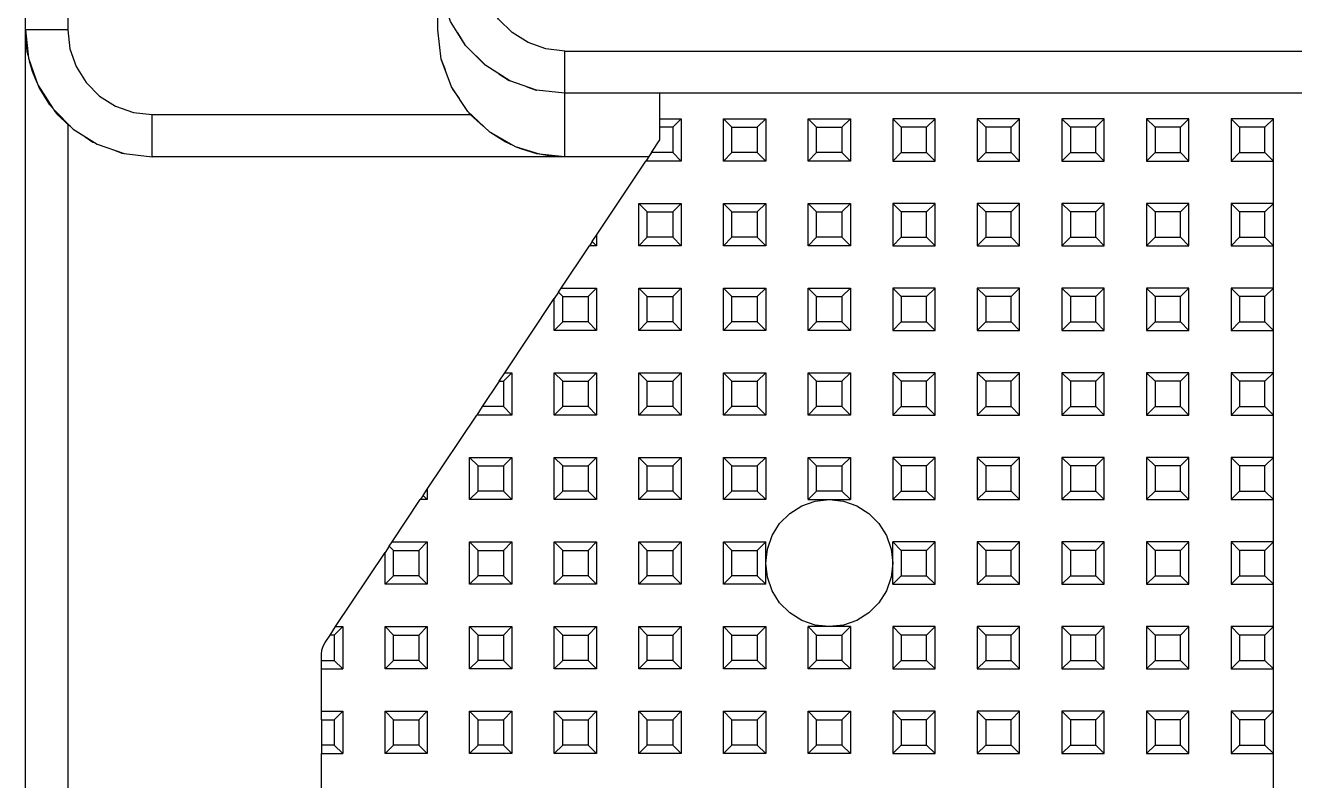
# Model space of a CAD drawing. Header units: millimetres. Extents: x 0 to 125, y 0 to 180.
# Drawn here: x 2.65 to 32.65, y 20.56 to 38.4 of the extents above; entities that cross this region are included whole.
import ezdxf

# ---------------------------------------------------------------- set-up
doc = ezdxf.new("R2010")
doc.units = ezdxf.units.MM

# ---------------------------------------------------------------- blocks, each defined once
blk = doc.blocks.new('CHINT_7200accf6e0c55f6a13e2ec68f27ea84_FACE_0')
at = {"color": 141, "linetype": 'Continuous', "true_color": 0x40d9ff}
for p, q in [((17.65, 36.2), (17.65, 36.8)), ((13.164, 36.3), (13.138, 36.337)), ((13.164, 36.3), (13.482, 36.014)), ((13.178, 36.3), (13.164, 36.3)), ((17.65, 36.2), (18.15, 36.2)), ((17.95, 36), (18.15, 36.2)), ((17.95, 36), (17.95, 35.4)), ((18.15, 36.2), (18.15, 35.2)), ((19.35, 36), (19.15, 36.2)), ((19.15, 36.2), (20.15, 36.2)), ((19.15, 35.2), (19.15, 36.2)), ((19.35, 36), (19.95, 36)), ((19.35, 35.4), (19.35, 36)), ((19.95, 36), (20.15, 36.2)), ((19.95, 36), (19.95, 35.4)), ((20.15, 36.2), (20.15, 35.2)), ((21.35, 36), (21.15, 36.2)), ((21.15, 36.2), (22.15, 36.2)), ((21.15, 35.2), (21.15, 36.2)), ((21.35, 36), (21.95, 36)), ((21.35, 35.4), (21.35, 36)), ((21.95, 36), (22.15, 36.2)), ((21.95, 36), (21.95, 35.4)), ((22.15, 36.2), (22.15, 35.2)), ((23.35, 36), (23.15, 36.2)), ((23.15, 36.2), (23.15, 35.2)), ((24.15, 36.2), (23.15, 36.2)), ((23.95, 36), (23.35, 36)), ((23.35, 36), (23.35, 35.4)), ((23.95, 36), (24.15, 36.2)), ((23.95, 35.4), (23.95, 36)), ((24.15, 35.2), (24.15, 36.2)), ((25.35, 36), (25.15, 36.2)), ((25.15, 36.2), (25.15, 35.2)), ((26.15, 36.2), (25.15, 36.2)), ((25.95, 36), (25.35, 36)), ((25.35, 36), (25.35, 35.4)), ((25.95, 36), (26.15, 36.2)), ((25.95, 35.4), (25.95, 36)), ((26.15, 35.2), (26.15, 36.2)), ((27.35, 36), (27.15, 36.2)), ((27.15, 36.2), (27.15, 35.2)), ((28.15, 36.2), (27.15, 36.2)), ((27.95, 36), (27.35, 36)), ((27.35, 36), (27.35, 35.4)), ((27.95, 36), (28.15, 36.2)), ((27.95, 35.4), (27.95, 36)), ((28.15, 35.2), (28.15, 36.2)), ((29.35, 36), (29.15, 36.2)), ((29.15, 36.2), (29.15, 35.2)), ((30.15, 36.2), (29.15, 36.2)), ((29.95, 36), (29.35, 36)), ((29.35, 36), (29.35, 35.4)), ((29.95, 36), (30.15, 36.2)), ((29.95, 35.4), (29.95, 36)), ((30.15, 35.2), (30.15, 36.2)), ((31.35, 36), (31.15, 36.2)), ((31.15, 36.2), (31.15, 35.2)), ((32.15, 36.2), (31.15, 36.2)), ((31.95, 36), (31.35, 36)), ((31.35, 36), (31.35, 35.4)), ((31.95, 36), (32.15, 36.2)), ((31.95, 35.4), (31.95, 36)), ((32.15, 35.2), (32.15, 36.2)), ((14.106, 35.6), (14.121, 35.6)), ((17.95, 35.4), (18.15, 35.2)), ((19.35, 35.4), (19.15, 35.2)), ((19.95, 35.4), (19.35, 35.4)), ((19.95, 35.4), (20.15, 35.2)), ((21.35, 35.4), (21.15, 35.2)), ((21.95, 35.4), (21.35, 35.4)), ((21.95, 35.4), (22.15, 35.2)), ((23.35, 35.4), (23.15, 35.2)), ((23.35, 35.4), (23.95, 35.4)), ((23.95, 35.4), (24.15, 35.2)), ((25.35, 35.4), (25.15, 35.2)), ((25.35, 35.4), (25.95, 35.4)), ((25.95, 35.4), (26.15, 35.2)), ((27.35, 35.4), (27.15, 35.2)), ((27.35, 35.4), (27.95, 35.4)), ((27.95, 35.4), (28.15, 35.2)), ((29.35, 35.4), (29.15, 35.2)), ((29.35, 35.4), (29.95, 35.4)), ((29.95, 35.4), (30.15, 35.2)), ((31.35, 35.4), (31.15, 35.2)), ((31.35, 35.4), (31.95, 35.4)), ((31.95, 35.4), (32.15, 35.2)), ((16.15, 33.45), (17.317, 35.2)), ((18.15, 35.2), (17.317, 35.2)), ((20.15, 35.2), (19.15, 35.2)), ((22.15, 35.2), (21.15, 35.2)), ((23.15, 35.2), (24.15, 35.2)), ((25.15, 35.2), (26.15, 35.2)), ((27.15, 35.2), (28.15, 35.2)), ((29.15, 35.2), (30.15, 35.2)), ((31.15, 35.2), (32.15, 35.2)), ((32.15, 18.2), (32.15, 35.2)), ((17.35, 34), (17.15, 34.2)), ((17.15, 34.2), (18.15, 34.2)), ((17.15, 33.2), (17.15, 34.2)), ((17.95, 34), (18.15, 34.2)), ((18.15, 34.2), (18.15, 33.2)), ((19.35, 34), (19.15, 34.2)), ((19.15, 34.2), (20.15, 34.2)), ((19.15, 33.2), (19.15, 34.2)), ((19.95, 34), (20.15, 34.2)), ((20.15, 34.2), (20.15, 33.2)), ((21.35, 34), (21.15, 34.2)), ((21.15, 33.2), (21.15, 34.2)), ((21.15, 34.2), (22.15, 34.2)), ((21.95, 34), (22.15, 34.2)), ((22.15, 34.2), (22.15, 33.2)), ((23.35, 34), (23.15, 34.2)), ((23.15, 34.2), (23.15, 33.2)), ((24.15, 34.2), (23.15, 34.2)), ((23.95, 34), (24.15, 34.2)), ((24.15, 33.2), (24.15, 34.2)), ((25.35, 34), (25.15, 34.2)), ((25.15, 34.2), (25.15, 33.2)), ((26.15, 34.2), (25.15, 34.2)), ((25.95, 34), (26.15, 34.2)), ((26.15, 33.2), (26.15, 34.2)), ((27.35, 34), (27.15, 34.2)), ((27.15, 34.2), (27.15, 33.2)), ((28.15, 34.2), (27.15, 34.2)), ((27.95, 34), (28.15, 34.2)), ((28.15, 33.2), (28.15, 34.2)), ((29.35, 34), (29.15, 34.2)), ((29.15, 34.2), (29.15, 33.2)), ((30.15, 34.2), (29.15, 34.2)), ((29.95, 34), (30.15, 34.2)), ((30.15, 33.2), (30.15, 34.2)), ((31.35, 34), (31.15, 34.2)), ((31.15, 34.2), (31.15, 33.2)), ((32.15, 34.2), (31.15, 34.2)), ((31.95, 34), (32.15, 34.2)), ((32.15, 33.2), (32.15, 34.2)), ((17.35, 34), (17.95, 34)), ((17.35, 33.4), (17.35, 34)), ((17.95, 34), (17.95, 33.4)), ((19.35, 34), (19.95, 34)), ((19.35, 33.4), (19.35, 34)), ((19.95, 34), (19.95, 33.4)), ((21.35, 34), (21.95, 34)), ((21.35, 33.4), (21.35, 34)), ((21.95, 34), (21.95, 33.4)), ((23.95, 34), (23.35, 34)), ((23.35, 34), (23.35, 33.4)), ((23.95, 33.4), (23.95, 34)), ((25.95, 34), (25.35, 34)), ((25.35, 34), (25.35, 33.4)), ((25.95, 33.4), (25.95, 34)), ((27.95, 34), (27.35, 34)), ((27.35, 34), (27.35, 33.4)), ((27.95, 33.4), (27.95, 34)), ((29.95, 34), (29.35, 34)), ((29.35, 34), (29.35, 33.4)), ((29.95, 33.4), (29.95, 34)), ((31.95, 34), (31.35, 34)), ((31.35, 34), (31.35, 33.4)), ((31.95, 33.4), (31.95, 34)), ((16.05, 33.3), (15.983, 33.2)), ((16.05, 33.3), (16.15, 33.45)), ((16.05, 33.3), (16.15, 33.2)), ((16.15, 33.45), (16.15, 33.2)), ((17.35, 33.4), (17.15, 33.2)), ((17.95, 33.4), (17.35, 33.4)), ((17.95, 33.4), (18.15, 33.2)), ((19.35, 33.4), (19.15, 33.2)), ((19.95, 33.4), (19.35, 33.4)), ((19.95, 33.4), (20.15, 33.2)), ((21.35, 33.4), (21.15, 33.2)), ((21.95, 33.4), (21.35, 33.4)), ((21.95, 33.4), (22.15, 33.2)), ((23.35, 33.4), (23.15, 33.2)), ((23.35, 33.4), (23.95, 33.4)), ((23.95, 33.4), (24.15, 33.2)), ((25.35, 33.4), (25.15, 33.2)), ((25.35, 33.4), (25.95, 33.4)), ((25.95, 33.4), (26.15, 33.2)), ((27.35, 33.4), (27.15, 33.2)), ((27.35, 33.4), (27.95, 33.4)), ((27.95, 33.4), (28.15, 33.2)), ((29.35, 33.4), (29.15, 33.2)), ((29.35, 33.4), (29.95, 33.4)), ((29.95, 33.4), (30.15, 33.2)), ((31.35, 33.4), (31.15, 33.2)), ((31.35, 33.4), (31.95, 33.4)), ((31.95, 33.4), (32.15, 33.2)), ((15.317, 32.2), (15.983, 33.2)), ((16.15, 33.2), (15.983, 33.2)), ((18.15, 33.2), (17.15, 33.2)), ((20.15, 33.2), (19.15, 33.2)), ((22.15, 33.2), (21.15, 33.2)), ((23.15, 33.2), (24.15, 33.2)), ((25.15, 33.2), (26.15, 33.2)), ((27.15, 33.2), (28.15, 33.2)), ((29.15, 33.2), (30.15, 33.2)), ((31.15, 33.2), (32.15, 33.2)), ((15.25, 32.1), (15.15, 31.95)), ((15.25, 32.1), (15.317, 32.2)), ((15.35, 32), (15.25, 32.1)), ((15.317, 32.2), (16.15, 32.2)), ((15.95, 32), (16.15, 32.2)), ((16.15, 32.2), (16.15, 31.2)), ((17.35, 32), (17.15, 32.2)), ((17.15, 32.2), (18.15, 32.2)), ((17.15, 31.2), (17.15, 32.2)), ((17.95, 32), (18.15, 32.2)), ((18.15, 32.2), (18.15, 31.2)), ((19.35, 32), (19.15, 32.2)), ((19.15, 32.2), (20.15, 32.2)), ((19.15, 31.2), (19.15, 32.2)), ((19.95, 32), (20.15, 32.2)), ((20.15, 32.2), (20.15, 31.2)), ((21.35, 32), (21.15, 32.2)), ((21.15, 32.2), (22.15, 32.2)), ((21.15, 31.2), (21.15, 32.2)), ((21.95, 32), (22.15, 32.2)), ((22.15, 32.2), (22.15, 31.2)), ((23.35, 32), (23.15, 32.2)), ((23.15, 32.2), (23.15, 31.2)), ((24.15, 32.2), (23.15, 32.2)), ((23.95, 32), (24.15, 32.2)), ((24.15, 31.2), (24.15, 32.2)), ((25.35, 32), (25.15, 32.2)), ((25.15, 32.2), (25.15, 31.2)), ((26.15, 32.2), (25.15, 32.2)), ((25.95, 32), (26.15, 32.2)), ((26.15, 31.2), (26.15, 32.2)), ((27.35, 32), (27.15, 32.2)), ((27.15, 32.2), (27.15, 31.2)), ((28.15, 32.2), (27.15, 32.2)), ((27.95, 32), (28.15, 32.2)), ((28.15, 31.2), (28.15, 32.2)), ((29.35, 32), (29.15, 32.2)), ((29.15, 32.2), (29.15, 31.2)), ((30.15, 32.2), (29.15, 32.2)), ((29.95, 32), (30.15, 32.2)), ((30.15, 31.2), (30.15, 32.2)), ((31.35, 32), (31.15, 32.2)), ((31.15, 32.2), (31.15, 31.2)), ((32.15, 32.2), (31.15, 32.2)), ((31.95, 32), (32.15, 32.2)), ((32.15, 31.2), (32.15, 32.2)), ((13.983, 30.2), (15.15, 31.95)), ((15.15, 31.2), (15.15, 31.95)), ((15.35, 31.4), (15.35, 32)), ((15.35, 32), (15.95, 32)), ((15.95, 32), (15.95, 31.4)), ((17.35, 32), (17.95, 32)), ((17.35, 31.4), (17.35, 32)), ((17.95, 32), (17.95, 31.4)), ((19.35, 32), (19.95, 32)), ((19.35, 31.4), (19.35, 32)), ((19.95, 32), (19.95, 31.4)), ((21.35, 32), (21.95, 32)), ((21.35, 31.4), (21.35, 32)), ((21.95, 32), (21.95, 31.4)), ((23.95, 32), (23.35, 32)), ((23.35, 32), (23.35, 31.4)), ((23.95, 31.4), (23.95, 32)), ((25.95, 32), (25.35, 32)), ((25.35, 32), (25.35, 31.4)), ((25.95, 31.4), (25.95, 32)), ((27.95, 32), (27.35, 32)), ((27.35, 32), (27.35, 31.4)), ((27.95, 31.4), (27.95, 32)), ((29.95, 32), (29.35, 32)), ((29.35, 32), (29.35, 31.4)), ((29.95, 31.4), (29.95, 32)), ((31.95, 32), (31.35, 32)), ((31.35, 32), (31.35, 31.4)), ((31.95, 31.4), (31.95, 32)), ((15.35, 31.4), (15.15, 31.2)), ((16.15, 31.2), (15.15, 31.2)), ((15.95, 31.4), (15.35, 31.4)), ((15.95, 31.4), (16.15, 31.2)), ((17.35, 31.4), (17.15, 31.2)), ((18.15, 31.2), (17.15, 31.2)), ((17.95, 31.4), (17.35, 31.4)), ((17.95, 31.4), (18.15, 31.2)), ((19.35, 31.4), (19.15, 31.2)), ((20.15, 31.2), (19.15, 31.2)), ((19.95, 31.4), (19.35, 31.4)), ((19.95, 31.4), (20.15, 31.2)), ((21.35, 31.4), (21.15, 31.2)), ((22.15, 31.2), (21.15, 31.2)), ((21.95, 31.4), (21.35, 31.4)), ((21.95, 31.4), (22.15, 31.2)), ((23.35, 31.4), (23.15, 31.2)), ((23.15, 31.2), (24.15, 31.2)), ((23.35, 31.4), (23.95, 31.4)), ((23.95, 31.4), (24.15, 31.2)), ((25.35, 31.4), (25.15, 31.2)), ((25.15, 31.2), (26.15, 31.2)), ((25.35, 31.4), (25.95, 31.4)), ((25.95, 31.4), (26.15, 31.2)), ((27.35, 31.4), (27.15, 31.2)), ((27.15, 31.2), (28.15, 31.2)), ((27.35, 31.4), (27.95, 31.4)), ((27.95, 31.4), (28.15, 31.2)), ((29.35, 31.4), (29.15, 31.2)), ((29.15, 31.2), (30.15, 31.2)), ((29.35, 31.4), (29.95, 31.4)), ((29.95, 31.4), (30.15, 31.2)), ((31.35, 31.4), (31.15, 31.2)), ((31.15, 31.2), (32.15, 31.2)), ((31.35, 31.4), (31.95, 31.4)), ((31.95, 31.4), (32.15, 31.2)), ((13.85, 30), (13.45, 29.4)), ((13.85, 30), (13.983, 30.2)), ((13.85, 30), (13.95, 30)), ((13.95, 30), (14.15, 30.2)), ((13.95, 30), (13.95, 29.4)), ((13.983, 30.2), (14.15, 30.2)), ((14.15, 30.2), (14.15, 29.2)), ((15.35, 30), (15.15, 30.2)), ((15.15, 30.2), (16.15, 30.2)), ((15.15, 29.2), (15.15, 30.2)), ((15.35, 30), (15.95, 30)), ((15.35, 29.4), (15.35, 30)), ((15.95, 30), (16.15, 30.2)), ((15.95, 30), (15.95, 29.4)), ((16.15, 30.2), (16.15, 29.2)), ((17.35, 30), (17.15, 30.2)), ((17.15, 30.2), (18.15, 30.2)), ((17.15, 29.2), (17.15, 30.2)), ((17.35, 30), (17.95, 30)), ((17.35, 29.4), (17.35, 30)), ((17.95, 30), (18.15, 30.2)), ((17.95, 30), (17.95, 29.4)), ((18.15, 30.2), (18.15, 29.2)), ((19.35, 30), (19.15, 30.2)), ((19.15, 30.2), (20.15, 30.2)), ((19.15, 29.2), (19.15, 30.2)), ((19.35, 30), (19.95, 30)), ((19.35, 29.4), (19.35, 30)), ((19.95, 30), (20.15, 30.2)), ((19.95, 30), (19.95, 29.4)), ((20.15, 30.2), (20.15, 29.2)), ((21.35, 30), (21.15, 30.2)), ((21.15, 30.2), (22.15, 30.2)), ((21.15, 29.2), (21.15, 30.2)), ((21.35, 30), (21.95, 30)), ((21.35, 29.4), (21.35, 30)), ((21.95, 30), (22.15, 30.2)), ((21.95, 30), (21.95, 29.4)), ((22.15, 30.2), (22.15, 29.2)), ((23.35, 30), (23.15, 30.2)), ((23.15, 30.2), (23.15, 29.2)), ((24.15, 30.2), (23.15, 30.2)), ((23.95, 30), (23.35, 30)), ((23.35, 30), (23.35, 29.4)), ((23.95, 30), (24.15, 30.2)), ((23.95, 29.4), (23.95, 30)), ((24.15, 29.2), (24.15, 30.2)), ((25.35, 30), (25.15, 30.2)), ((25.15, 30.2), (25.15, 29.2)), ((26.15, 30.2), (25.15, 30.2)), ((25.95, 30), (25.35, 30)), ((25.35, 30), (25.35, 29.4)), ((25.95, 30), (26.15, 30.2)), ((25.95, 29.4), (25.95, 30)), ((26.15, 29.2), (26.15, 30.2)), ((27.35, 30), (27.15, 30.2)), ((27.15, 30.2), (27.15, 29.2)), ((28.15, 30.2), (27.15, 30.2)), ((27.95, 30), (27.35, 30)), ((27.35, 30), (27.35, 29.4)), ((27.95, 30), (28.15, 30.2)), ((27.95, 29.4), (27.95, 30)), ((28.15, 29.2), (28.15, 30.2)), ((29.35, 30), (29.15, 30.2)), ((29.15, 30.2), (29.15, 29.2)), ((30.15, 30.2), (29.15, 30.2)), ((29.95, 30), (29.35, 30)), ((29.35, 30), (29.35, 29.4)), ((29.95, 30), (30.15, 30.2)), ((29.95, 29.4), (29.95, 30)), ((30.15, 29.2), (30.15, 30.2)), ((31.35, 30), (31.15, 30.2)), ((31.15, 30.2), (31.15, 29.2)), ((32.15, 30.2), (31.15, 30.2)), ((31.95, 30), (31.35, 30)), ((31.35, 30), (31.35, 29.4)), ((31.95, 30), (32.15, 30.2)), ((31.95, 29.4), (31.95, 30)), ((32.15, 29.2), (32.15, 30.2)), ((13.45, 29.4), (13.317, 29.2)), ((13.95, 29.4), (13.45, 29.4)), ((13.95, 29.4), (14.15, 29.2)), ((15.35, 29.4), (15.15, 29.2)), ((15.95, 29.4), (15.35, 29.4)), ((15.95, 29.4), (16.15, 29.2)), ((17.35, 29.4), (17.15, 29.2)), ((17.95, 29.4), (17.35, 29.4)), ((17.95, 29.4), (18.15, 29.2)), ((19.35, 29.4), (19.15, 29.2)), ((19.95, 29.4), (19.35, 29.4)), ((19.95, 29.4), (20.15, 29.2)), ((21.35, 29.4), (21.15, 29.2)), ((21.95, 29.4), (21.35, 29.4)), ((21.95, 29.4), (22.15, 29.2)), ((23.35, 29.4), (23.15, 29.2)), ((23.35, 29.4), (23.95, 29.4)), ((23.95, 29.4), (24.15, 29.2)), ((25.35, 29.4), (25.15, 29.2)), ((25.35, 29.4), (25.95, 29.4)), ((25.95, 29.4), (26.15, 29.2)), ((27.35, 29.4), (27.15, 29.2)), ((27.35, 29.4), (27.95, 29.4)), ((27.95, 29.4), (28.15, 29.2)), ((29.35, 29.4), (29.15, 29.2)), ((29.35, 29.4), (29.95, 29.4)), ((29.95, 29.4), (30.15, 29.2)), ((31.35, 29.4), (31.15, 29.2)), ((31.35, 29.4), (31.95, 29.4)), ((31.95, 29.4), (32.15, 29.2)), ((12.15, 27.45), (13.317, 29.2)), ((14.15, 29.2), (13.317, 29.2)), ((16.15, 29.2), (15.15, 29.2)), ((18.15, 29.2), (17.15, 29.2)), ((20.15, 29.2), (19.15, 29.2)), ((22.15, 29.2), (21.15, 29.2)), ((23.15, 29.2), (24.15, 29.2)), ((25.15, 29.2), (26.15, 29.2)), ((27.15, 29.2), (28.15, 29.2)), ((29.15, 29.2), (30.15, 29.2)), ((31.15, 29.2), (32.15, 29.2)), ((13.35, 28), (13.15, 28.2)), ((13.15, 27.2), (13.15, 28.2)), ((13.15, 28.2), (14.15, 28.2)), ((13.95, 28), (14.15, 28.2)), ((14.15, 28.2), (14.15, 27.2)), ((15.35, 28), (15.15, 28.2)), ((15.15, 28.2), (16.15, 28.2)), ((15.15, 27.2), (15.15, 28.2)), ((15.95, 28), (16.15, 28.2)), ((16.15, 28.2), (16.15, 27.2)), ((17.35, 28), (17.15, 28.2)), ((17.15, 28.2), (18.15, 28.2)), ((17.15, 27.2), (17.15, 28.2)), ((17.95, 28), (18.15, 28.2)), ((18.15, 28.2), (18.15, 27.2)), ((19.35, 28), (19.15, 28.2)), ((19.15, 28.2), (20.15, 28.2)), ((19.15, 27.2), (19.15, 28.2)), ((19.95, 28), (20.15, 28.2)), ((20.15, 28.2), (20.15, 27.2)), ((21.35, 28), (21.15, 28.2)), ((21.15, 27.2), (21.15, 28.2)), ((21.15, 28.2), (22.15, 28.2)), ((21.95, 28), (22.15, 28.2)), ((22.15, 28.2), (22.15, 27.2)), ((23.35, 28), (23.15, 28.2)), ((23.15, 28.2), (23.15, 27.2)), ((24.15, 28.2), (23.15, 28.2)), ((23.95, 28), (24.15, 28.2)), ((24.15, 27.2), (24.15, 28.2)), ((25.35, 28), (25.15, 28.2)), ((25.15, 28.2), (25.15, 27.2)), ((26.15, 28.2), (25.15, 28.2)), ((25.95, 28), (26.15, 28.2)), ((26.15, 27.2), (26.15, 28.2)), ((27.35, 28), (27.15, 28.2)), ((27.15, 28.2), (27.15, 27.2)), ((28.15, 28.2), (27.15, 28.2)), ((27.95, 28), (28.15, 28.2)), ((28.15, 27.2), (28.15, 28.2)), ((29.35, 28), (29.15, 28.2)), ((29.15, 28.2), (29.15, 27.2)), ((30.15, 28.2), (29.15, 28.2)), ((29.95, 28), (30.15, 28.2)), ((30.15, 27.2), (30.15, 28.2)), ((31.35, 28), (31.15, 28.2)), ((31.15, 28.2), (31.15, 27.2)), ((32.15, 28.2), (31.15, 28.2)), ((31.95, 28), (32.15, 28.2)), ((32.15, 27.2), (32.15, 28.2)), ((13.35, 28), (13.95, 28)), ((13.35, 27.4), (13.35, 28)), ((13.95, 28), (13.95, 27.4)), ((15.35, 28), (15.95, 28)), ((15.35, 27.4), (15.35, 28)), ((15.95, 28), (15.95, 27.4)), ((17.35, 28), (17.95, 28)), ((17.35, 27.4), (17.35, 28)), ((17.95, 28), (17.95, 27.4)), ((19.35, 28), (19.95, 28)), ((19.35, 27.4), (19.35, 28)), ((19.95, 28), (19.95, 27.4)), ((21.35, 28), (21.95, 28)), ((21.35, 27.4), (21.35, 28)), ((21.95, 28), (21.95, 27.4)), ((23.95, 28), (23.35, 28)), ((23.35, 28), (23.35, 27.4)), ((23.95, 27.4), (23.95, 28)), ((25.95, 28), (25.35, 28)), ((25.35, 28), (25.35, 27.4)), ((25.95, 27.4), (25.95, 28)), ((27.95, 28), (27.35, 28)), ((27.35, 28), (27.35, 27.4)), ((27.95, 27.4), (27.95, 28)), ((29.95, 28), (29.35, 28)), ((29.35, 28), (29.35, 27.4)), ((29.95, 27.4), (29.95, 28)), ((31.95, 28), (31.35, 28)), ((31.35, 28), (31.35, 27.4)), ((31.95, 27.4), (31.95, 28)), ((12.05, 27.3), (11.983, 27.2)), ((12.05, 27.3), (12.15, 27.45)), ((12.05, 27.3), (12.15, 27.2)), ((12.15, 27.45), (12.15, 27.2)), ((13.35, 27.4), (13.15, 27.2)), ((13.95, 27.4), (13.35, 27.4)), ((13.95, 27.4), (14.15, 27.2)), ((15.35, 27.4), (15.15, 27.2)), ((15.95, 27.4), (15.35, 27.4)), ((15.95, 27.4), (16.15, 27.2)), ((17.35, 27.4), (17.15, 27.2)), ((17.95, 27.4), (17.35, 27.4)), ((17.95, 27.4), (18.15, 27.2)), ((19.35, 27.4), (19.15, 27.2)), ((19.95, 27.4), (19.35, 27.4)), ((19.95, 27.4), (20.15, 27.2)), ((21.35, 27.4), (21.15, 27.2)), ((21.95, 27.4), (21.35, 27.4)), ((21.95, 27.4), (22.15, 27.2)), ((23.35, 27.4), (23.15, 27.2)), ((23.35, 27.4), (23.95, 27.4)), ((23.95, 27.4), (24.15, 27.2)), ((25.35, 27.4), (25.15, 27.2)), ((25.35, 27.4), (25.95, 27.4)), ((25.95, 27.4), (26.15, 27.2)), ((27.35, 27.4), (27.15, 27.2)), ((27.35, 27.4), (27.95, 27.4)), ((27.95, 27.4), (28.15, 27.2)), ((29.35, 27.4), (29.15, 27.2)), ((29.35, 27.4), (29.95, 27.4)), ((29.95, 27.4), (30.15, 27.2)), ((31.35, 27.4), (31.15, 27.2)), ((31.35, 27.4), (31.95, 27.4)), ((31.95, 27.4), (32.15, 27.2)), ((11.317, 26.2), (11.983, 27.2)), ((12.15, 27.2), (11.983, 27.2)), ((14.15, 27.2), (13.15, 27.2)), ((16.15, 27.2), (15.15, 27.2)), ((18.15, 27.2), (17.15, 27.2)), ((20.15, 27.2), (19.15, 27.2)), ((23.15, 27.2), (24.15, 27.2)), ((25.15, 27.2), (26.15, 27.2)), ((27.15, 27.2), (28.15, 27.2)), ((29.15, 27.2), (30.15, 27.2)), ((31.15, 27.2), (32.15, 27.2)), ((11.25, 26.1), (11.15, 25.95)), ((11.25, 26.1), (11.317, 26.2)), ((11.35, 26), (11.25, 26.1)), ((11.317, 26.2), (12.15, 26.2)), ((11.95, 26), (12.15, 26.2)), ((12.15, 26.2), (12.15, 25.2)), ((13.35, 26), (13.15, 26.2)), ((13.15, 26.2), (14.15, 26.2)), ((13.15, 25.2), (13.15, 26.2)), ((13.95, 26), (14.15, 26.2)), ((14.15, 26.2), (14.15, 25.2)), ((15.35, 26), (15.15, 26.2)), ((15.15, 26.2), (16.15, 26.2)), ((15.15, 25.2), (15.15, 26.2)), ((15.95, 26), (16.15, 26.2)), ((16.15, 26.2), (16.15, 25.2)), ((17.35, 26), (17.15, 26.2)), ((17.15, 26.2), (18.15, 26.2)), ((17.15, 25.2), (17.15, 26.2)), ((17.95, 26), (18.15, 26.2)), ((18.15, 26.2), (18.15, 25.2)), ((19.35, 26), (19.15, 26.2)), ((19.15, 25.2), (19.15, 26.2)), ((19.15, 26.2), (20.15, 26.2)), ((19.95, 26), (20.15, 26.2)), ((23.35, 26), (23.15, 26.2)), ((24.15, 26.2), (23.15, 26.2)), ((23.95, 26), (24.15, 26.2)), ((24.15, 25.2), (24.15, 26.2)), ((25.35, 26), (25.15, 26.2)), ((25.15, 26.2), (25.15, 25.2)), ((26.15, 26.2), (25.15, 26.2)), ((25.95, 26), (26.15, 26.2)), ((26.15, 25.2), (26.15, 26.2)), ((27.35, 26), (27.15, 26.2)), ((27.15, 26.2), (27.15, 25.2)), ((28.15, 26.2), (27.15, 26.2)), ((27.95, 26), (28.15, 26.2)), ((28.15, 25.2), (28.15, 26.2)), ((29.35, 26), (29.15, 26.2)), ((29.15, 26.2), (29.15, 25.2)), ((30.15, 26.2), (29.15, 26.2)), ((29.95, 26), (30.15, 26.2)), ((30.15, 25.2), (30.15, 26.2)), ((31.35, 26), (31.15, 26.2)), ((31.15, 26.2), (31.15, 25.2)), ((32.15, 26.2), (31.15, 26.2)), ((31.95, 26), (32.15, 26.2)), ((32.15, 25.2), (32.15, 26.2)), ((9.983, 24.2), (11.15, 25.95)), ((11.15, 25.2), (11.15, 25.95)), ((11.35, 25.4), (11.35, 26)), ((11.35, 26), (11.95, 26)), ((11.95, 26), (11.95, 25.4)), ((13.35, 26), (13.95, 26)), ((13.35, 25.4), (13.35, 26)), ((13.95, 26), (13.95, 25.4)), ((15.35, 26), (15.95, 26)), ((15.35, 25.4), (15.35, 26)), ((15.95, 26), (15.95, 25.4)), ((17.35, 26), (17.95, 26)), ((17.35, 25.4), (17.35, 26)), ((17.95, 26), (17.95, 25.4)), ((19.35, 25.4), (19.35, 26)), ((19.35, 26), (19.95, 26)), ((19.95, 26), (19.95, 25.4)), ((23.95, 26), (23.35, 26)), ((23.35, 26), (23.35, 25.4)), ((23.95, 25.4), (23.95, 26)), ((25.95, 26), (25.35, 26)), ((25.35, 26), (25.35, 25.4)), ((25.95, 25.4), (25.95, 26)), ((27.95, 26), (27.35, 26)), ((27.35, 26), (27.35, 25.4)), ((27.95, 25.4), (27.95, 26)), ((29.95, 26), (29.35, 26)), ((29.35, 26), (29.35, 25.4)), ((29.95, 25.4), (29.95, 26)), ((31.95, 26), (31.35, 26)), ((31.35, 26), (31.35, 25.4)), ((31.95, 25.4), (31.95, 26)), ((11.35, 25.4), (11.15, 25.2)), ((12.15, 25.2), (11.15, 25.2)), ((11.95, 25.4), (11.35, 25.4)), ((11.95, 25.4), (12.15, 25.2)), ((13.35, 25.4), (13.15, 25.2)), ((14.15, 25.2), (13.15, 25.2)), ((13.95, 25.4), (13.35, 25.4)), ((13.95, 25.4), (14.15, 25.2)), ((15.35, 25.4), (15.15, 25.2)), ((16.15, 25.2), (15.15, 25.2)), ((15.95, 25.4), (15.35, 25.4)), ((15.95, 25.4), (16.15, 25.2)), ((17.35, 25.4), (17.15, 25.2)), ((18.15, 25.2), (17.15, 25.2)), ((17.95, 25.4), (17.35, 25.4)), ((17.95, 25.4), (18.15, 25.2)), ((19.35, 25.4), (19.15, 25.2)), ((20.15, 25.2), (19.15, 25.2)), ((19.95, 25.4), (19.35, 25.4)), ((19.95, 25.4), (20.15, 25.2)), ((23.35, 25.4), (23.15, 25.2)), ((23.15, 25.2), (24.15, 25.2)), ((23.35, 25.4), (23.95, 25.4)), ((23.95, 25.4), (24.15, 25.2)), ((25.35, 25.4), (25.15, 25.2)), ((25.15, 25.2), (26.15, 25.2)), ((25.35, 25.4), (25.95, 25.4)), ((25.95, 25.4), (26.15, 25.2)), ((27.35, 25.4), (27.15, 25.2)), ((27.15, 25.2), (28.15, 25.2)), ((27.35, 25.4), (27.95, 25.4)), ((27.95, 25.4), (28.15, 25.2)), ((29.35, 25.4), (29.15, 25.2)), ((29.15, 25.2), (30.15, 25.2)), ((29.35, 25.4), (29.95, 25.4)), ((29.95, 25.4), (30.15, 25.2)), ((31.35, 25.4), (31.15, 25.2)), ((31.15, 25.2), (32.15, 25.2)), ((31.35, 25.4), (31.95, 25.4)), ((31.95, 25.4), (32.15, 25.2)), ((9.95, 24), (10.15, 24.2)), ((9.95, 24), (9.95, 23.4)), ((9.983, 24.2), (10.15, 24.2)), ((10.15, 24.2), (10.15, 23.2)), ((11.35, 24), (11.15, 24.2)), ((11.15, 24.2), (12.15, 24.2)), ((11.15, 23.2), (11.15, 24.2)), ((11.35, 24), (11.95, 24)), ((11.35, 23.4), (11.35, 24)), ((11.95, 24), (12.15, 24.2)), ((11.95, 24), (11.95, 23.4)), ((12.15, 24.2), (12.15, 23.2)), ((13.35, 24), (13.15, 24.2)), ((13.15, 24.2), (14.15, 24.2)), ((13.15, 23.2), (13.15, 24.2)), ((13.35, 24), (13.95, 24)), ((13.35, 23.4), (13.35, 24)), ((13.95, 24), (14.15, 24.2)), ((13.95, 24), (13.95, 23.4)), ((14.15, 24.2), (14.15, 23.2)), ((15.35, 24), (15.15, 24.2)), ((15.15, 24.2), (16.15, 24.2)), ((15.15, 23.2), (15.15, 24.2)), ((15.35, 24), (15.95, 24)), ((15.35, 23.4), (15.35, 24)), ((15.95, 24), (16.15, 24.2)), ((15.95, 24), (15.95, 23.4)), ((16.15, 24.2), (16.15, 23.2)), ((17.35, 24), (17.15, 24.2)), ((17.15, 24.2), (18.15, 24.2)), ((17.15, 23.2), (17.15, 24.2)), ((17.35, 24), (17.95, 24)), ((17.35, 23.4), (17.35, 24)), ((17.95, 24), (18.15, 24.2)), ((17.95, 24), (17.95, 23.4)), ((18.15, 24.2), (18.15, 23.2)), ((19.35, 24), (19.15, 24.2)), ((19.15, 24.2), (20.15, 24.2)), ((19.15, 23.2), (19.15, 24.2)), ((19.35, 24), (19.95, 24)), ((19.35, 23.4), (19.35, 24)), ((19.95, 24), (20.15, 24.2)), ((19.95, 24), (19.95, 23.4)), ((20.15, 24.2), (20.15, 23.2)), ((21.35, 24), (21.15, 24.2)), ((21.15, 23.2), (21.15, 24.2)), ((21.35, 23.4), (21.35, 24)), ((21.35, 24), (21.95, 24)), ((21.95, 24), (22.15, 24.2)), ((21.95, 24), (21.95, 23.4)), ((22.15, 24.2), (22.15, 23.2)), ((23.35, 24), (23.15, 24.2)), ((23.15, 24.2), (23.15, 23.2)), ((24.15, 24.2), (23.15, 24.2)), ((23.95, 24), (23.35, 24)), ((23.35, 24), (23.35, 23.4)), ((23.95, 24), (24.15, 24.2)), ((23.95, 23.4), (23.95, 24)), ((24.15, 23.2), (24.15, 24.2)), ((25.35, 24), (25.15, 24.2)), ((25.15, 24.2), (25.15, 23.2)), ((26.15, 24.2), (25.15, 24.2)), ((25.95, 24), (25.35, 24)), ((25.35, 24), (25.35, 23.4)), ((25.95, 24), (26.15, 24.2)), ((25.95, 23.4), (25.95, 24)), ((26.15, 23.2), (26.15, 24.2)), ((27.35, 24), (27.15, 24.2)), ((27.15, 24.2), (27.15, 23.2)), ((28.15, 24.2), (27.15, 24.2)), ((27.95, 24), (27.35, 24)), ((27.35, 24), (27.35, 23.4)), ((27.95, 24), (28.15, 24.2)), ((27.95, 23.4), (27.95, 24)), ((28.15, 23.2), (28.15, 24.2)), ((29.35, 24), (29.15, 24.2)), ((29.15, 24.2), (29.15, 23.2)), ((30.15, 24.2), (29.15, 24.2)), ((29.95, 24), (29.35, 24)), ((29.35, 24), (29.35, 23.4)), ((29.95, 24), (30.15, 24.2)), ((29.95, 23.4), (29.95, 24)), ((30.15, 23.2), (30.15, 24.2)), ((31.35, 24), (31.15, 24.2)), ((31.15, 24.2), (31.15, 23.2)), ((32.15, 24.2), (31.15, 24.2)), ((31.95, 24), (31.35, 24)), ((31.35, 24), (31.35, 23.4)), ((31.95, 24), (32.15, 24.2)), ((31.95, 23.4), (31.95, 24)), ((32.15, 23.2), (32.15, 24.2)), ((9.95, 23.4), (10.15, 23.2)), ((11.35, 23.4), (11.15, 23.2)), ((11.95, 23.4), (11.35, 23.4)), ((11.95, 23.4), (12.15, 23.2)), ((13.35, 23.4), (13.15, 23.2)), ((13.95, 23.4), (13.35, 23.4)), ((13.95, 23.4), (14.15, 23.2)), ((15.35, 23.4), (15.15, 23.2)), ((15.95, 23.4), (15.35, 23.4)), ((15.95, 23.4), (16.15, 23.2)), ((17.35, 23.4), (17.15, 23.2)), ((17.95, 23.4), (17.35, 23.4)), ((17.95, 23.4), (18.15, 23.2)), ((19.35, 23.4), (19.15, 23.2)), ((19.95, 23.4), (19.35, 23.4)), ((19.95, 23.4), (20.15, 23.2)), ((21.35, 23.4), (21.15, 23.2)), ((21.95, 23.4), (21.35, 23.4)), ((21.95, 23.4), (22.15, 23.2)), ((23.35, 23.4), (23.15, 23.2)), ((23.35, 23.4), (23.95, 23.4)), ((23.95, 23.4), (24.15, 23.2)), ((25.35, 23.4), (25.15, 23.2)), ((25.35, 23.4), (25.95, 23.4)), ((25.95, 23.4), (26.15, 23.2)), ((27.35, 23.4), (27.15, 23.2)), ((27.35, 23.4), (27.95, 23.4)), ((27.95, 23.4), (28.15, 23.2)), ((29.35, 23.4), (29.15, 23.2)), ((29.35, 23.4), (29.95, 23.4)), ((29.95, 23.4), (30.15, 23.2)), ((31.35, 23.4), (31.15, 23.2)), ((31.35, 23.4), (31.95, 23.4)), ((31.95, 23.4), (32.15, 23.2)), ((9.65, 23.2), (10.15, 23.2)), ((9.65, 22.2), (9.65, 23.2)), ((12.15, 23.2), (11.15, 23.2)), ((14.15, 23.2), (13.15, 23.2)), ((16.15, 23.2), (15.15, 23.2)), ((18.15, 23.2), (17.15, 23.2)), ((20.15, 23.2), (19.15, 23.2)), ((22.15, 23.2), (21.15, 23.2)), ((23.15, 23.2), (24.15, 23.2)), ((25.15, 23.2), (26.15, 23.2)), ((27.15, 23.2), (28.15, 23.2)), ((29.15, 23.2), (30.15, 23.2)), ((31.15, 23.2), (32.15, 23.2)), ((9.65, 22), (9.65, 22.2)), ((9.65, 22.2), (10.15, 22.2)), ((9.95, 22), (10.15, 22.2)), ((10.15, 22.2), (10.15, 21.2)), ((11.35, 22), (11.15, 22.2)), ((11.15, 22.2), (12.15, 22.2)), ((11.15, 21.2), (11.15, 22.2)), ((11.95, 22), (12.15, 22.2)), ((12.15, 22.2), (12.15, 21.2)), ((13.35, 22), (13.15, 22.2)), ((13.15, 22.2), (14.15, 22.2)), ((13.15, 21.2), (13.15, 22.2)), ((13.95, 22), (14.15, 22.2)), ((14.15, 22.2), (14.15, 21.2)), ((15.35, 22), (15.15, 22.2)), ((15.15, 22.2), (16.15, 22.2)), ((15.15, 21.2), (15.15, 22.2)), ((15.95, 22), (16.15, 22.2)), ((16.15, 22.2), (16.15, 21.2)), ((17.35, 22), (17.15, 22.2)), ((17.15, 22.2), (18.15, 22.2)), ((17.15, 21.2), (17.15, 22.2)), ((17.95, 22), (18.15, 22.2)), ((18.15, 22.2), (18.15, 21.2)), ((19.35, 22), (19.15, 22.2)), ((19.15, 22.2), (20.15, 22.2)), ((19.15, 21.2), (19.15, 22.2)), ((19.95, 22), (20.15, 22.2)), ((20.15, 22.2), (20.15, 21.2)), ((21.35, 22), (21.15, 22.2)), ((21.15, 22.2), (22.15, 22.2)), ((21.15, 21.2), (21.15, 22.2)), ((21.95, 22), (22.15, 22.2)), ((22.15, 22.2), (22.15, 21.2)), ((23.35, 22), (23.15, 22.2)), ((23.15, 22.2), (23.15, 21.2)), ((24.15, 22.2), (23.15, 22.2)), ((23.95, 22), (24.15, 22.2)), ((24.15, 21.2), (24.15, 22.2)), ((25.35, 22), (25.15, 22.2)), ((25.15, 22.2), (25.15, 21.2)), ((26.15, 22.2), (25.15, 22.2)), ((25.95, 22), (26.15, 22.2)), ((26.15, 21.2), (26.15, 22.2)), ((27.35, 22), (27.15, 22.2)), ((27.15, 22.2), (27.15, 21.2)), ((28.15, 22.2), (27.15, 22.2)), ((27.95, 22), (28.15, 22.2)), ((28.15, 21.2), (28.15, 22.2)), ((29.35, 22), (29.15, 22.2)), ((29.15, 22.2), (29.15, 21.2)), ((30.15, 22.2), (29.15, 22.2)), ((29.95, 22), (30.15, 22.2)), ((30.15, 21.2), (30.15, 22.2)), ((31.35, 22), (31.15, 22.2)), ((31.15, 22.2), (31.15, 21.2)), ((32.15, 22.2), (31.15, 22.2)), ((31.95, 22), (32.15, 22.2)), ((32.15, 21.2), (32.15, 22.2)), ((9.65, 22), (9.95, 22)), ((9.65, 22), (9.65, 21.4)), ((9.95, 22), (9.95, 21.4)), ((11.35, 22), (11.95, 22)), ((11.35, 21.4), (11.35, 22)), ((11.95, 22), (11.95, 21.4)), ((13.35, 22), (13.95, 22)), ((13.35, 21.4), (13.35, 22)), ((13.95, 22), (13.95, 21.4)), ((15.35, 22), (15.95, 22)), ((15.35, 21.4), (15.35, 22)), ((15.95, 22), (15.95, 21.4)), ((17.35, 22), (17.95, 22)), ((17.35, 21.4), (17.35, 22)), ((17.95, 22), (17.95, 21.4)), ((19.35, 22), (19.95, 22)), ((19.35, 21.4), (19.35, 22)), ((19.95, 22), (19.95, 21.4)), ((21.35, 22), (21.95, 22)), ((21.35, 21.4), (21.35, 22)), ((21.95, 22), (21.95, 21.4)), ((23.95, 22), (23.35, 22)), ((23.35, 22), (23.35, 21.4)), ((23.95, 21.4), (23.95, 22)), ((25.95, 22), (25.35, 22)), ((25.35, 22), (25.35, 21.4)), ((25.95, 21.4), (25.95, 22)), ((27.95, 22), (27.35, 22)), ((27.35, 22), (27.35, 21.4)), ((27.95, 21.4), (27.95, 22)), ((29.95, 22), (29.35, 22)), ((29.35, 22), (29.35, 21.4)), ((29.95, 21.4), (29.95, 22)), ((31.95, 22), (31.35, 22)), ((31.35, 22), (31.35, 21.4)), ((31.95, 21.4), (31.95, 22)), ((9.95, 21.4), (9.65, 21.4)), ((9.65, 21.4), (9.65, 21.2)), ((9.95, 21.4), (10.15, 21.2)), ((11.35, 21.4), (11.15, 21.2)), ((11.95, 21.4), (11.35, 21.4)), ((11.95, 21.4), (12.15, 21.2)), ((13.35, 21.4), (13.15, 21.2)), ((13.95, 21.4), (13.35, 21.4)), ((13.95, 21.4), (14.15, 21.2)), ((15.35, 21.4), (15.15, 21.2)), ((15.95, 21.4), (15.35, 21.4)), ((15.95, 21.4), (16.15, 21.2)), ((17.35, 21.4), (17.15, 21.2)), ((17.95, 21.4), (17.35, 21.4)), ((17.95, 21.4), (18.15, 21.2)), ((19.35, 21.4), (19.15, 21.2)), ((19.95, 21.4), (19.35, 21.4)), ((19.95, 21.4), (20.15, 21.2)), ((21.35, 21.4), (21.15, 21.2)), ((21.95, 21.4), (21.35, 21.4)), ((21.95, 21.4), (22.15, 21.2)), ((23.35, 21.4), (23.15, 21.2)), ((23.35, 21.4), (23.95, 21.4)), ((23.95, 21.4), (24.15, 21.2)), ((25.35, 21.4), (25.15, 21.2)), ((25.35, 21.4), (25.95, 21.4)), ((25.95, 21.4), (26.15, 21.2)), ((27.35, 21.4), (27.15, 21.2)), ((27.35, 21.4), (27.95, 21.4)), ((27.95, 21.4), (28.15, 21.2)), ((29.35, 21.4), (29.15, 21.2)), ((29.35, 21.4), (29.95, 21.4)), ((29.95, 21.4), (30.15, 21.2)), ((31.35, 21.4), (31.15, 21.2)), ((31.35, 21.4), (31.95, 21.4)), ((31.95, 21.4), (32.15, 21.2)), ((9.65, 21.2), (10.15, 21.2)), ((9.65, 20.2), (9.65, 21.2)), ((12.15, 21.2), (11.15, 21.2)), ((14.15, 21.2), (13.15, 21.2)), ((16.15, 21.2), (15.15, 21.2)), ((18.15, 21.2), (17.15, 21.2)), ((20.15, 21.2), (19.15, 21.2)), ((22.15, 21.2), (21.15, 21.2)), ((23.15, 21.2), (24.15, 21.2)), ((25.15, 21.2), (26.15, 21.2)), ((27.15, 21.2), (28.15, 21.2)), ((29.15, 21.2), (30.15, 21.2)), ((31.15, 21.2), (32.15, 21.2))]:
    blk.add_line(p, q, dxfattribs=at)
for points in [[(2.65, 38.3), (2.65, 41.8), (2.65, 51.8)], [(2.701, 42.188), (3.65, 41.239), (3.65, 38.3), (2.65, 38.3)], [(15.4, 35.3), (14.803, 35.36), (14.232, 35.537), (13.617, 35.887), (13.104, 36.37), (12.718, 36.955), (12.48, 37.61), (12.4, 38.3), (12.4, 39.8)], [(15.4, 36.8), (14.732, 36.875), (14.098, 37.097), (13.53, 37.455), (13.055, 37.93), (12.697, 38.498), (12.475, 39.132), (12.4, 39.8)], [(15.4, 37.8), (14.955, 37.85), (14.532, 37.998), (14.153, 38.236), (13.836, 38.553), (13.598, 38.932), (13.45, 39.355), (13.4, 39.8)], [(3.716, 36.018), (3.65, 36.064), (3.65, 15), (2.65, 15), (2.65, 38.3)], [(2.65, 38.3), (2.725, 37.632), (2.947, 36.998), (3.305, 36.43), (3.78, 35.955), (4.348, 35.597), (4.982, 35.375), (5.65, 35.3)], [(2.72, 37.675), (2.694, 37.777), (2.65, 38.3)], [(3.65, 38.3), (3.7, 37.855), (3.848, 37.432), (4.086, 37.053), (4.403, 36.736), (4.782, 36.498), (5.205, 36.35), (5.65, 36.3)], [(12.865, 38.23), (13.039, 37.949), (13.048, 37.94)], [(109.9, 36.8), (15.4, 36.8), (15.4, 37.8), (109.9, 37.8), (109.9, 36.8)], [(2.93, 37.048), (2.815, 37.314), (2.75, 37.56)], [(12.486, 37.594), (12.488, 37.577), (12.57, 37.362)], [(13.291, 37.693), (13.511, 37.47), (13.521, 37.463)], [(13.843, 37.258), (14.081, 37.106), (14.09, 37.102)], [(3.288, 36.457), (3.228, 36.529), (2.977, 36.938), (2.96, 36.978)], [(12.737, 36.928), (12.748, 36.897), (12.9, 36.68)], [(14.504, 36.955), (14.722, 36.878), (14.727, 36.877)], [(15.4, 35.3), (15.4, 36.8), (15.4, 36.8)], [(3.65, 36.064), (3.426, 36.286), (3.331, 36.403)], [(17.383, 35.3), (15.4, 35.3), (5.65, 35.3), (5.65, 36.3), (13.164, 36.3)], [(17.45, 35.4), (17.65, 35.7), (17.65, 36)], [(17.95, 36), (17.65, 36), (17.65, 36.2)], [(4.064, 35.776), (4.247, 35.648), (4.298, 35.629)], [(14.182, 35.565), (13.988, 35.653), (13.649, 35.864), (13.634, 35.878)], [(4.736, 35.462), (4.927, 35.388), (4.954, 35.385)], [(14.799, 35.361), (14.735, 35.372), (14.359, 35.485), (14.273, 35.524)], [(17.95, 35.4), (17.45, 35.4), (17.317, 35.2)], [(15.4, 35.3), (15.054, 35.319), (14.813, 35.359)], [(20.15, 25.7), (20.188, 26.034), (20.299, 26.351), (20.477, 26.635), (20.715, 26.873), (20.999, 27.051), (21.316, 27.162), (21.65, 27.2)], [(21.15, 27.2), (21.65, 27.2), (22.15, 27.2)], [(21.65, 27.2), (21.984, 27.162), (22.301, 27.051), (22.585, 26.873), (22.823, 26.635), (23.001, 26.351), (23.112, 26.034), (23.15, 25.7)], [(20.15, 25.2), (20.15, 25.7), (20.15, 26.2)], [(23.15, 25.2), (23.15, 25.7), (23.15, 26.2)], [(21.65, 24.2), (21.316, 24.238), (20.999, 24.349), (20.715, 24.527), (20.477, 24.765), (20.299, 25.049), (20.188, 25.366), (20.15, 25.7)], [(23.15, 25.7), (23.112, 25.366), (23.001, 25.049), (22.823, 24.765), (22.585, 24.527), (22.301, 24.349), (21.984, 24.238), (21.65, 24.2)], [(9.65, 23.4), (9.65, 23.549), (9.66, 23.646), (9.688, 23.74), (9.734, 23.826), (9.85, 24)], [(9.95, 24), (9.85, 24), (9.983, 24.2)], [(22.15, 24.2), (21.65, 24.2), (21.15, 24.2)], [(9.65, 23.2), (9.65, 23.4), (9.95, 23.4)]]:
    blk.add_lwpolyline(points, dxfattribs=at)
blk = doc.blocks.new('CHINT_7200accf6e0c55f6a13e2ec68f27ea84')
at = {"color": 141, "true_color": 0x40d9ff}
blk.add_blockref('CHINT_7200accf6e0c55f6a13e2ec68f27ea84_FACE_0', (0, 0), dxfattribs=at)

msp = doc.modelspace()

# ---------------------------------------------------------------- block references
at = {"color": 141, "true_color": 0x40d9ff}
msp.add_blockref('CHINT_7200accf6e0c55f6a13e2ec68f27ea84', (0, 0), dxfattribs=at)

doc.saveas('drawing.dxf')
